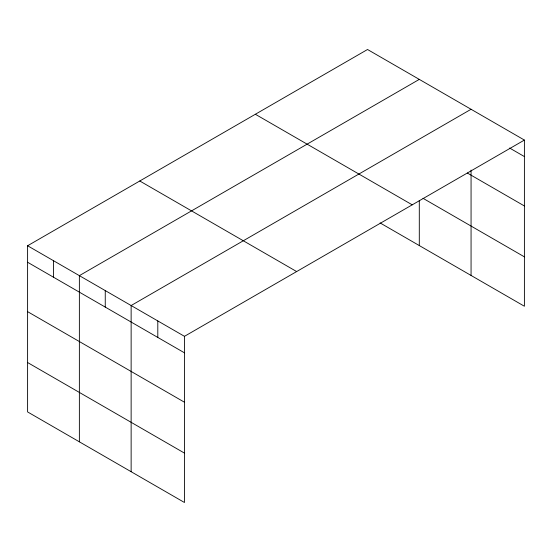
<?xml version="1.0" encoding="UTF-8"?>
<svg xmlns="http://www.w3.org/2000/svg" width="552" height="552" viewBox="0 0 552 552"><rect width="100%" height="100%" fill="white"/><g stroke="black" fill="none" stroke-linecap="round" stroke-linejoin="round"><path stroke-width="0.83" d="M471.063 170.064L471.063 275.448M380.1 222.932L524.4 306.243L524.4 140.07L367.528 49.501L27.6 245.757L27.6 411.93L184.471 502.499L184.471 336.327L27.6 245.757M419.299 79.384L79.371 275.641L79.371 441.821M471.063 109.275L131.135 305.532L131.135 471.705M184.471 336.327L524.4 140.07M509.586 148.019L524.4 156.575M467.365 173.038L524.4 205.965M422.998 198.306L524.4 256.852M255.355 114.264L412.227 204.833M139.773 180.994L296.645 271.556M27.6 262.262L184.471 352.832M27.6 311.652L184.471 402.222M27.6 362.54L184.471 453.109M419.299 200.431L419.299 245.564M157.803 320.926L157.803 337.431M105.253 290.587L105.253 307.091M53.482 260.696L53.482 277.207"/></g></svg>
